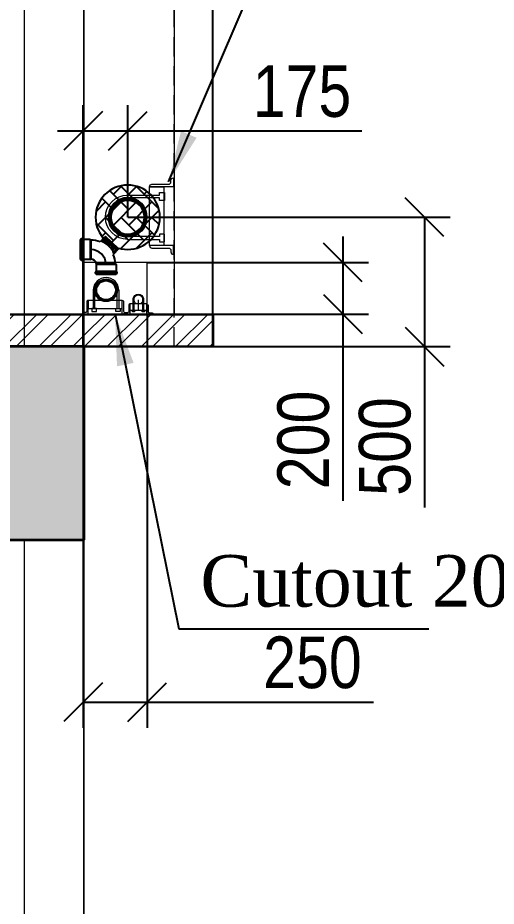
# Model space of a CAD drawing. Header units: inches. Extents: x 5899882 to 5988838, y -468923 to -96891.
# Drawn here: x 5979725 to 5981581, y -302240 to -298797 of the extents above; entities that cross this region are included whole.
import ezdxf

# ---------------------------------------------------------------- set-up
doc = ezdxf.new("R2010")
doc.units = ezdxf.units.IN
doc.header["$MEASUREMENT"] = 0
doc.linetypes.add('1', pattern=[0])
doc.linetypes.add('DASHED', pattern=[0.75, 0.5, -0.25])
doc.layers.get('Defpoints').update_dxf_attribs({"color": 8})
for name, color, linetype in [('0 slc  sleeve 200mm', 3, '1'), ('0 slc Rwp sloape', 7, 'Continuous'), ('0- SLC ARCH LAYOUT', 7, 'Continuous'), ('0- SLC DIMENSION', 7, 'Continuous'), ('0- SLC HIDE BOX & CUTOUT', 6, 'Continuous'), ('0-SLC RCC 2ND. FLOOR', 7, 'Continuous'), ('0-SLC- Waste water down take', 6, 'Continuous'), ('0-SLC-100mm Soil Pipe', 190, 'Continuous'), ('0-SLC-75MM WASTE PIPE', 6, 'Continuous'), ('0-SLC-DOMESTIC LINE', 5, 'DOMESTIC_LINE'), ('CL', 7, 'Continuous'), ('rwp', 5, 'Continuous')]:
    doc.layers.add(name, color=color, linetype=linetype)
for name, color, linetype, lineweight in [('0-SLC-CLAMPS', 7, 'Continuous', 9), ('0-SLC-P-Angle', 6, 'Continuous', 0), ('ARCL-HATCH-B', 8, 'Continuous', 5), ('ARLC-COL', 8, 'Continuous', 30), ('ARLC-ELE0', 8, 'Continuous', 9), ('ARLC-GRILL', 8, 'Continuous', 9), ('ARLC-HATCH-C', 8, 'Continuous', 5), ('ARLC-WALL', 8, 'Continuous', 15)]:
    doc.layers.add(name, color=color, linetype=linetype, lineweight=lineweight)
doc.styles.add('ARIAL', font='tahoma.ttf')
doc.styles.add('LT0050R', font='arial.ttf', dxfattribs={"height": 120})
doc.styles.get("Standard").update_dxf_attribs({"font": 'arial.ttf'})
doc.styles.add('swis cn bt', font='swissc.ttf')
doc.linetypes.add('DOMESTIC_LINE', pattern='A,0.5,-0.2,["DWS",ARIAL,S=0.1,R=0,X=-0.1,Y=-0.05],-0.25', length=0.95)
doc.dimstyles.new('LT0050R', dxfattribs={"dimtxt": 120, "dimasz": 80, "dimexe": 80, "dimexo": 50, "dimgap": 80, "dimtad": 0, "dimdec": 0, "dimzin": 0, "dimdsep": 46, "dimtxsty": 'LT0050R', "dimblk": 'ARCHTICK', "dimcen": 1, "dimdle": 80, "dimclrd": 252, "dimclre": 252, "dimclrt": 240, "dimadec": 0, "dimazin": 0, "dimtfac": 1, "dimtdec": 0, "dimtofl": 0, "dimtmove": 1, "dimatfit": 3, "dimfxl": 1, "dimtolj": 1, "dimtzin": 0, "dimlwd": -1, "dimlwe": -1, "dimarcsym": 0})
doc.dimstyles.new('SLC', dxfattribs={"dimtxt": 200, "dimasz": 150, "dimexe": 100, "dimexo": 0, "dimgap": 50, "dimtad": 1, "dimdec": 0, "dimrnd": 5, "dimzin": 1, "dimdsep": 46, "dimtxsty": 'swis cn bt', "dimblk": 'OBLIQUE', "dimcen": 60, "dimdle": 100, "dimclrd": 256, "dimclre": 256, "dimclrt": 256, "dimazin": 0, "dimtfac": 1, "dimtdec": 0, "dimtofl": 0, "dimtmove": 0, "dimatfit": 3, "dimfxl": 0.18, "dimtolj": 1, "dimtzin": 0, "dimarcsym": 0})
doc.dimstyles.get("Standard").update_dxf_attribs({"dimtxt": 200, "dimasz": 200, "dimexe": 0.18, "dimexo": 0.0625, "dimgap": 0.09, "dimtad": 0, "dimdec": 0, "dimrnd": 5, "dimzin": 0, "dimdsep": 46, "dimtxsty": 'Standard', "dimblk": 'OBLIQUE', "dimcen": 0.09, "dimadec": 0, "dimazin": 0, "dimtfac": 1, "dimtdec": 0, "dimtofl": 0, "dimtmove": 0, "dimatfit": 3, "dimfxl": 1, "dimtolj": 1, "dimtzin": 0, "dimarcsym": 0})
pattern_1 = [(45, (-5806111.7, 109613.3), (-66.2912607, 66.2912607), []), (45, (-5806067.505, 109613.3), (-66.2912607, 66.2912607), [])]

# ---------------------------------------------------------------- blocks, each defined once
blk = doc.blocks.new('A$C7CE91767')
at = {"layer": 'ARLC-COL'}
blk.add_lwpolyline([(21150, -6775), (22400, -6775), (22400, -6900), (21150, -6900)], close=True, dxfattribs=at)
at = {"layer": 'ARLC-GRILL'}
for points in [[(22250, -6775), (22250, -4075)], [(22400, -6775), (22400, -4075)]]:
    blk.add_lwpolyline(points, dxfattribs=at)
blk = doc.blocks.new('A$C3DAD2E9A')
at = {"layer": 'ARCL-HATCH-B'}
h = blk.add_hatch(dxfattribs=at)
h.set_pattern_fill('ANSI32', color=256, scale=250)
h.set_pattern_definition(pattern_1)
h.paths.add_polyline_path([(34797.2, -25898.5), (34077.2, -25898.5), (34077.2, -26023.5), (34797.2, -26023.5)])
h = blk.add_hatch(dxfattribs=at)
h.set_pattern_fill('ANSI32', color=256, scale=250)
h.set_pattern_definition(pattern_1)
h.paths.add_polyline_path([(35297.2, -25898.5), (34797.2, -25898.5), (34797.2, -26023.5), (35297.2, -26023.5)])
at = {"layer": 'ARLC-HATCH-C', "ltscale": 0.1}
blk.add_hatch(color=256, dxfattribs=at).paths.add_polyline_path([(34047.2, -26023.5), (34047.2, -26773.5), (34797.2, -26773.5), (34797.2, -26023.5)])
at = {"layer": 'ARLC-COL'}
blk.add_lwpolyline([(34797.2, -26023.5), (34047.2, -26023.5), (34047.2, -26773.5), (34797.2, -26773.5)], close=True, dxfattribs=at)
at = {"layer": 'ARLC-ELE0'}
for p, q in [((34797.2, -26025), (34797.2, -19875)), ((34797.2, -32923.5), (34797.2, -26773.5)), ((34797.2, -32925), (34797.2, -26775))]:
    blk.add_line(p, q, dxfattribs=at)
at = {"layer": 'ARLC-WALL'}
blk.add_lwpolyline([(34077.2, -25898.5), (35297.2, -25898.5), (35297.2, -26023.5), (34077.2, -26023.5)], close=True, dxfattribs=at)
at = {"color": 1}
blk.add_blockref('A$C7CE91767', (12897.2, -19125), dxfattribs=at)
blk = doc.blocks.new('548')
at = {"color": 0}
for p, q in [((0.0602, 0.0831), (0.0579, 0.0808)), ((0.0579, 0.0808), (0.0579, -0.0174)), ((0.0605, 0.0834), (0.0605, -0.0199)), ((0.0608, 0.0834), (0.0975, 0.0834)), ((0.0975, 0.0851), (0.0975, -0.0217)), ((0.1001, 0.0877), (0.1053, 0.0877)), ((0.1078, 0.0851), (0.1078, -0.0217)), ((0.1078, 0.0834), (0.1122, 0.0834)), ((0.1122, 0.0834), (0.1122, -0.0199)), ((0.0602, -0.0197), (0.0579, -0.0174)), ((0.0608, -0.0199), (0.0975, -0.0199)), ((0.1001, -0.0242), (0.1053, -0.0242)), ((0.1078, -0.0199), (0.1122, -0.0199)), ((-0.0717, -0.0896), (-0.0717, -0.0947)), ((-0.0691, -0.087), (0.0377, -0.087)), ((-0.0674, -0.05), (0.0359, -0.05)), ((-0.0674, -0.0503), (-0.0674, -0.087)), ((-0.0671, -0.0497), (-0.0648, -0.0474)), ((-0.0648, -0.0474), (0.0334, -0.0474)), ((0.0357, -0.0497), (0.0334, -0.0474)), ((0.0359, -0.0503), (0.0359, -0.087)), ((0.0403, -0.0896), (0.0403, -0.0947)), ((-0.0691, -0.0973), (0.0377, -0.0973)), ((-0.0674, -0.0973), (-0.0674, -0.1016)), ((-0.0674, -0.1016), (0.0359, -0.1016)), ((0.0359, -0.0973), (0.0359, -0.1016))]:
    blk.add_line(p, q, dxfattribs=at)
for points in [[(-0.019, 0.0966), (-0.0839, 0.0288)], [(-0.019, 0.0966), (0.0097, 0.0691)], [(-0.0671, 0.0463), (-0.048, 0.028)], [(-0.0611, 0.0526), (-0.0429, 0.0352)], [(-0.0551, 0.0589), (-0.0373, 0.0419)], [(-0.0491, 0.0652), (-0.0314, 0.0482)], [(-0.043, 0.0715), (-0.025, 0.0542)], [(-0.037, 0.0778), (-0.0181, 0.0597)], [(-0.031, 0.084), (-0.0108, 0.0647)], [(-0.025, 0.0903), (-0.0031, 0.0694)], [(-0.0839, 0.0288), (-0.0552, 0.0013)], [(-0.0791, 0.0338), (-0.0568, 0.0124)], [(-0.0731, 0.0401), (-0.0526, 0.0204)]]:
    blk.add_lwpolyline(points, dxfattribs=at)
for centre, radius, start, end in [((0.059, -0.0431), 0.1284, 114.7894, 157.7106), ((0.0635, -0.0474), 0.1283, 92.5, 114.7761), ((0.0608, 0.0825), 0.000861, 90, 135), ((0.1001, 0.0851), 0.00258, 90, 180), ((0.1053, 0.0851), 0.00258, 0, 90), ((0.0635, -0.0474), 0.1283, 157.7239, 180), ((0.0635, -0.0474), 0.0792, 92.5, 180), ((0.0645, -0.0478), 0.0311, 102.1697, 179.2901), ((0.0608, -0.0191), 0.000861, 225, 270), ((0.1001, -0.0217), 0.00258, 180, 270), ((0.1053, -0.0217), 0.00258, 270, 0), ((-0.0691, -0.0896), 0.00258, 90, 180), ((-0.0665, -0.0503), 0.000861, 135, 180), ((0.0351, -0.0503), 0.000861, 0, 45), ((0.0377, -0.0896), 0.00258, 0, 90), ((-0.0691, -0.0947), 0.00258, 180, 270), ((0.0377, -0.0947), 0.00258, 270, 0)]:
    blk.add_arc(centre, radius, start, end, dxfattribs=at)
at = {"color": 8}
blk.add_arc((0.0635, -0.0474), 0.0792, 92.5, 180, dxfattribs=at)
blk = doc.blocks.new('A$C77C3199A')
at = {"layer": 'ARLC-HATCH-C', "ltscale": 0.1}
blk.add_hatch(color=0, dxfattribs=at).paths.add_polyline_path([(34045, -26025), (34045, -26775), (34795, -26775), (34795, -26025)])
at = {"layer": 'ARLC-COL', "color": 0}
blk.add_lwpolyline([(34795, -26025), (34045, -26025), (34045, -26775), (34795, -26775)], close=True, dxfattribs=at)
at = {"layer": 'ARLC-WALL', "color": 30}
for p, q in [((34565, -26025), (34565, -19875)), ((34795, -26025), (34795, -19875)), ((34565, -32925), (34565, -26775)), ((34795, -32925), (34795, -26775))]:
    blk.add_line(p, q, dxfattribs=at)
at = {"layer": 'ARLC-WALL', "color": 30, "linetype": 'DASHED', "ltscale": 150}
blk.add_line((35144.9, -19875), (35144.9, -26025), dxfattribs=at)
at = {"layer": 'CL', "color": 0}
for p, q in [((35294.9, -19875), (35294.9, -26025)), ((35294.9, -26025), (34795, -26025))]:
    blk.add_line(p, q, dxfattribs=at)
blk = doc.blocks.new('an80')
for points in [[(-46, 0), (-46, 66.3), (-51, 66.3), (-51, 76.3), (-35, 76.3), (-35, 66.3), (-40, 66.3), (-40, 0)], [(46, 0), (46, 66.3), (51, 66.3), (51, 76.3), (35, 76.3), (35, 66.3), (40, 66.3), (40, 0)]]:
    blk.add_lwpolyline(points)
for radius in [46, 40]:
    blk.add_arc((0, 0), radius, 180, 360)
blk = doc.blocks.new('176')
at = {"layer": '0-SLC-CLAMPS', "elevation": 0}
for points in [[(-108.6, 76.7), (-108.6, 80.1, 0.414214), (-114, 85.4), (-114, 85.4), (-114, 65.9), (-61.1, 65.9, 0.414214), (-66.4, 71.3), (-103.3, 71.3, -0.414214)], [(-108.6, -75.8), (-108.6, -79.2, -0.414214), (-114, -84.6), (-114, -84.6), (-114, -65.1), (-61.1, -65.1, -0.414214), (-66.4, -70.4), (-103.3, -70.4, 0.414214)]]:
    blk.add_lwpolyline(points, format="xyb", close=True, dxfattribs=at)
blk.add_lwpolyline([(-92.9, 65.9), (-92.9, -65.1), (-61.1, -65.1), (-61.1, 65.9)], close=True, dxfattribs=at)
at = {"layer": 'rwp', "color": 5, "const_width": 5.36, "elevation": 0}
blk.add_lwpolyline([(-12.5, -42.2, 1), (-12.5, 38.2, 1)], format="xyb", close=True, dxfattribs=at)
at = {"layer": 'rwp', "color": 5}
for radius in [42.9, 37.5]:
    blk.add_circle((-12.5, -2, 0), radius, dxfattribs=at)
at = {"layer": '0-SLC-CLAMPS', "color": 6, "xscale": 1.0714285714286, "yscale": 1.0714285714286, "zscale": 1.0714285714286, "rotation": 90}
blk.add_blockref('an80', (-12.5, -2, 0), dxfattribs=at)
blk = doc.blocks.new('80mm')
at = {"layer": '0-SLC- Waste water down take', "const_width": 5}
blk.add_lwpolyline([(-37.5, 0, 1), (37.5, 0, 1)], format="xyb", close=True, dxfattribs=at)
at = {"layer": '0-SLC- Waste water down take'}
for radius in [40, 35]:
    blk.add_circle((0, 0), radius, dxfattribs=at)
blk = doc.blocks.new('DSF')
at = {"layer": '0-SLC-CLAMPS'}
for points in [[(1498.4503, 220.3213), (1498.4469, 220.3213, -0.414214), (1498.4416, 220.3267), (1498.4416, 220.3267), (1498.4611, 220.3267), (1498.4611, 220.2737, -0.414214), (1498.4557, 220.2791), (1498.4557, 220.3159, 0.414214)], [(1498.6042, 220.3213), (1498.6076, 220.3213, 0.414214), (1498.613, 220.3267), (1498.613, 220.3267), (1498.5935, 220.3267), (1498.5935, 220.2737, 0.414214), (1498.5988, 220.2791), (1498.5988, 220.3159, -0.414214)]]:
    blk.add_lwpolyline(points, format="xyb", close=True, dxfattribs=at)
blk.add_lwpolyline([(1498.5935, 220.3055), (1498.4611, 220.3055), (1498.4611, 220.2737), (1498.5935, 220.2737)], close=True, dxfattribs=at)
at = {"layer": '0-SLC- Waste water down take', "lineweight": 0, "ltscale": 12, "xscale": 0.0010714285714286, "yscale": 0.0010714285714286, "zscale": 0.0010714285714286}
blk.add_blockref('80mm', (1498.5241, 220.2345), dxfattribs=at)
at = {"layer": '0-SLC-CLAMPS', "xscale": 0.0010714285714286, "yscale": 0.0010714285714286, "zscale": 0.0010714285714286}
blk.add_blockref('an80', (1498.5241, 220.2345), dxfattribs=at)
blk = doc.blocks.new('_OBLIQUE')
at = {"color": 0, "linetype": 'ByBlock'}
blk.add_line((-0.5, -0.5), (0.5, 0.5), dxfattribs=at)
blk = doc.blocks.new('200SS')
at = {"layer": '0 slc  sleeve 200mm'}
h = blk.add_hatch(dxfattribs=at)
h.set_pattern_fill('AR-HBONE', color=3, scale=10.56007, angle=90)
h.set_pattern_definition([(135, (276793.653, -63998.61), (-59.7367777, 4e-15), [126.720842, -42.24028]), (225, (276763.784, -63968.74), (-59.7367777, 4e-15), [126.720842, -42.24028])])
edge = h.paths.add_edge_path()
edge.add_arc((0, 0), 124.8, 0, 360)
at = {"layer": '0 slc  sleeve 200mm', "color": 3}
blk.add_circle((0, 0), 124.8, dxfattribs=at)
blk = doc.blocks.new('*D361')
at = {"layer": '0- SLC DIMENSION', "lineweight": -2, "transparency": 16777216}
for p, q in [((5980151.8, -299570), (5981402.6, -299570)), ((5981302.6, -299570), (5981302.6, -300171.5)), ((5980146.7, -300071.5), (5981402.6, -300071.5)), ((5981302.6, -300071.5), (5981302.6, -300695.3))]:
    blk.add_line(p, q, dxfattribs=at)
at = {"layer": 'Defpoints', "color": 0, "transparency": 16777216}
for p in [(5980151.8, -299570), (5981302.6, -299570), (5980146.7, -300071.5)]:
    blk.add_point(p, dxfattribs=at)
at = {"layer": '0- SLC DIMENSION', "lineweight": -2, "transparency": 16777216, "xscale": 150, "yscale": 150, "zscale": 150}
for p, rotation in [((5981302.6, -299570), 90), ((5981302.6, -300071.5), 270)]:
    blk.add_blockref('_OBLIQUE', p, dxfattribs=dict(at, rotation=rotation))
at = {"layer": '0- SLC DIMENSION', "transparency": 16777216, "insert": (5981150, -300458.4), "char_height": 200, "attachment_point": 5, "rotation": 90, "style": 'swis cn bt'}
blk.add_mtext('\\A1;500', dxfattribs=at)
blk = doc.blocks.new('*D369')
at = {"layer": '0- SLC DIMENSION', "lineweight": -2, "transparency": 16777216}
for p, q in [((5979978.9, -300071.5), (5979978.9, -299135)), ((5980151.8, -299570), (5980151.8, -299135)), ((5979878.9, -299235), (5980151.8, -299235)), ((5980151.8, -299235), (5981059.6, -299235))]:
    blk.add_line(p, q, dxfattribs=at)
at = {"layer": 'Defpoints', "color": 0, "transparency": 16777216}
for p in [(5980151.8, -299235), (5980151.8, -299570), (5979978.9, -300071.5)]:
    blk.add_point(p, dxfattribs=at)
at = {"layer": '0- SLC DIMENSION', "lineweight": -2, "transparency": 16777216, "xscale": 150, "yscale": 150, "zscale": 150, "rotation": 180}
blk.add_blockref('_OBLIQUE', (5979978.9, -299235), dxfattribs=at)
at = {"layer": '0- SLC DIMENSION', "lineweight": -2, "transparency": 16777216, "xscale": 150, "yscale": 150, "zscale": 150}
blk.add_blockref('_OBLIQUE', (5980151.8, -299235), dxfattribs=at)
at = {"layer": '0- SLC DIMENSION', "transparency": 16777216, "insert": (5980828, -299082.3), "char_height": 200, "attachment_point": 5, "style": 'swis cn bt'}
blk.add_mtext('\\A1;175', dxfattribs=at)
blk = doc.blocks.new('*D371')
at = {"layer": '0- SLC DIMENSION', "lineweight": -2, "transparency": 16777216}
for p, q in [((5980986.4, -299645), (5980986.4, -299945)), ((5980226.7, -299745), (5981086.4, -299745)), ((5980226.7, -299945), (5981086.4, -299945)), ((5980986.4, -299945), (5980986.4, -300669.2))]:
    blk.add_line(p, q, dxfattribs=at)
at = {"layer": 'Defpoints', "color": 0, "transparency": 16777216}
for p in [(5980226.7, -299745), (5980226.7, -299945), (5980986.4, -299945)]:
    blk.add_point(p, dxfattribs=at)
at = {"layer": '0- SLC DIMENSION', "lineweight": -2, "transparency": 16777216, "xscale": 150, "yscale": 150, "zscale": 150}
for p, rotation in [((5980986.4, -299745), 90), ((5980986.4, -299945), 270)]:
    blk.add_blockref('_OBLIQUE', p, dxfattribs=dict(at, rotation=rotation))
at = {"layer": '0- SLC DIMENSION', "transparency": 16777216, "insert": (5980833.6, -300433), "char_height": 200, "attachment_point": 5, "rotation": 90, "style": 'swis cn bt'}
blk.add_mtext('\\A1;200', dxfattribs=at)
blk = doc.blocks.new('_ArchTick')
at = {"color": 0, "linetype": 'ByBlock', "const_width": 0.15}
blk.add_lwpolyline([(-0.5, -0.5), (0.5, 0.5)], dxfattribs=at)
blk = doc.blocks.new('*D358')
at = {"layer": '0- SLC DIMENSION', "lineweight": -2, "transparency": 16777216}
for p, q in [((5979978.9, -299945), (5979978.9, -301549)), ((5980226.7, -299945), (5980226.7, -301549)), ((5979978.9, -301449), (5980326.7, -301449)), ((5980226.7, -301449), (5981104.7, -301449))]:
    blk.add_line(p, q, dxfattribs=at)
at = {"layer": 'Defpoints', "color": 0, "transparency": 16777216}
for p in [(5979978.9, -299945), (5980226.7, -299945), (5979978.9, -301449)]:
    blk.add_point(p, dxfattribs=at)
at = {"layer": '0- SLC DIMENSION', "lineweight": -2, "transparency": 16777216, "xscale": 150, "yscale": 150, "zscale": 150, "rotation": 180}
blk.add_blockref('_OBLIQUE', (5979978.9, -301449), dxfattribs=at)
at = {"layer": '0- SLC DIMENSION', "lineweight": -2, "transparency": 16777216, "xscale": 150, "yscale": 150, "zscale": 150}
blk.add_blockref('_OBLIQUE', (5980226.7, -301449), dxfattribs=at)
at = {"layer": '0- SLC DIMENSION', "transparency": 16777216, "insert": (5980868.5, -301296.2), "char_height": 200, "attachment_point": 5, "style": 'swis cn bt'}
blk.add_mtext('\\A1;250', dxfattribs=at)

msp = doc.modelspace()

# ---------------------------------------------------------------- block references
at = {"layer": '0- SLC ARCH LAYOUT'}
msp.add_blockref('A$C3DAD2E9A', (5945186.1, -274046.5), dxfattribs=at)

# ---------------------------------------------------------------- next in the draw order: linework, layer by layer
at = {"layer": '0- SLC HIDE BOX & CUTOUT', "const_width": 5}
msp.add_lwpolyline([(5979978.9, -299745), (5980226.7, -299745), (5980226.7, -299945), (5979978.9, -299945)], close=True, dxfattribs=at)
at = {"layer": '0-SLC-DOMESTIC LINE', "color": 5, "linetype": '1', "const_width": 3.2}
msp.add_lwpolyline([(5980193.6, -299905.9, -1), (5980193.6, -299871.7, -1), (5980193.6, -299905.9)], format="xyb", dxfattribs=at)
at = {"layer": '0-SLC-DOMESTIC LINE', "color": 5, "linetype": '1', "const_width": 5}
msp.add_lwpolyline([(5980193.6, -299928.2), (5980193.6, -299888.8)], dxfattribs=at)
at = {"layer": '0-SLC-P-Angle', "color": 0}
for points in [[(5980175.8, -299885), (5980175.8, -299930.9), (5980178.4, -299930.9), (5980178.4, -299936.2), (5980169.9, -299936.2), (5980169.9, -299930.9), (5980172.6, -299930.9), (5980172.6, -299885, -0.80169), (5980213.7, -299885), (5980213.7, -299930.9), (5980216.4, -299930.9), (5980216.4, -299936.2), (5980207.8, -299936.2), (5980207.8, -299930.9), (5980210.5, -299930.9), (5980210.5, -299885, 0.766137)], [(5980151.1, -299940.1), (5980141.4, -299940.1, 0.414214), (5980136.5, -299945), (5980136.5, -299945), (5980160.9, -299945), (5980160.9, -299905.9, 0.414214), (5980156, -299910.7), (5980156, -299935.3, -0.414214)], [(5980235.5, -299940.1), (5980245.2, -299940.1, -0.414214), (5980250.1, -299945), (5980250.1, -299945), (5980225.7, -299945), (5980225.7, -299905.9, -0.414214), (5980230.6, -299910.7), (5980230.6, -299935.3, 0.414214)]]:
    msp.add_lwpolyline(points, format="xyb", close=True, dxfattribs=at)
msp.add_lwpolyline([(5980160.7, -299905.9), (5980160.7, -299930.6), (5980225.7, -299930.6), (5980225.7, -299905.9)], close=True, dxfattribs=at)

# ---------------------------------------------------------------- next in the draw order: block references
at = {"layer": '0 slc  sleeve 200mm', "color": 3, "xscale": -1}
msp.add_blockref('200SS', (5980151.8, -299570), dxfattribs=at)
at = {"layer": '0-SLC RCC 2ND. FLOOR'}
msp.add_blockref('A$C77C3199A', (5945186.1, -274046.5), dxfattribs=at)
at = {"layer": '0-SLC-100mm Soil Pipe', "color": 30, "xscale": 1000, "yscale": 1000, "zscale": 1000, "rotation": 180}
msp.add_blockref('DSF', (7478591.8, -79618.4), dxfattribs=at)
at = {"layer": '0-SLC-75MM WASTE PIPE', "xscale": 750, "yscale": 750, "zscale": 750, "rotation": 270.0101355504485}
msp.add_blockref('548', (5980044.1, -299707.3), dxfattribs=at)
at = {"layer": '0-SLC-CLAMPS', "xscale": -1.744186046511625, "yscale": 1.744186046511625, "zscale": 1.744186046511625}
msp.add_blockref('176', (5980130, -299566.5, 0), dxfattribs=at)

# ---------------------------------------------------------------- next in the draw order: texts
at = {"layer": '0- SLC HIDE BOX & CUTOUT', "insert": (5980433.5, -300879.1, 0), "char_height": 200, "width": 2605.109, "attachment_point": 1, "style": 'ARIAL'}
msp.add_mtext('{\\fTimes New Roman|b0|i0|c0|p18;Cutout 200 X 250mm}', dxfattribs=at)

# ---------------------------------------------------------------- next in the draw order: dimensions: what is measured, and where the dimension line sits
at = {"layer": '0- SLC DIMENSION'}
for base, p1, p2, angle, picture, middle in [((5980151.8, -299235), (5979978.9, -300071.5), (5980151.8, -299570), 180, '*D369', (5980828, -299235)), ((5981302.5543, -299570.0293), (5980146.6556, -300071.5281), (5980151.8313, -299570.0293), 90, '*D361', (5981302.5543, -300458.4112))]:
    dim = msp.add_linear_dim(base=base, p1=p1, p2=p2, angle=angle, dimstyle='SLC', dxfattribs=at)
    dim.commit()
    dim.dimension.update_dxf_attribs({"geometry": picture, "text_midpoint": middle, "dimtype": 160})
dim = msp.add_linear_dim(base=(5980986.4, -299945), p1=(5980226.7, -299745), p2=(5980226.7, -299945), angle=270, dimstyle='SLC', override={"dimfxl": 0}, dxfattribs=at)
dim.commit()
dim.dimension.update_dxf_attribs({"geometry": '*D371', "text_midpoint": (5980986.4, -300433), "dimtype": 161})
at = {"layer": '0- SLC DIMENSION', "color": 1}
dim = msp.add_linear_dim(base=(5979978.9, -301449), p1=(5980226.7, -299945), p2=(5979978.9, -299945), dimstyle='SLC', dxfattribs=at)
dim.commit()
dim.dimension.update_dxf_attribs({"geometry": '*D358', "text_midpoint": (5980868.5, -301449), "dimtype": 160})

# ---------------------------------------------------------------- next in the draw order: leaders
at = {"layer": '0 slc Rwp sloape', "color": 2}
msp.add_leader([(5980310.2, -299432.8), (5980879, -298105), (5981571.4, -298105)], dimstyle='Standard', override={"dimasz": 200, "dimclrd": 3, "dimfxl": 0.18}, dxfattribs=at)
at = {"layer": '0- SLC HIDE BOX & CUTOUT'}
msp.add_leader([(5980102.8, -299945), (5980350.5, -301165.5), (5981320.4, -301165.5)], dimstyle='LT0050R', override={"dimasz": 200, "dimclrd": 256, "dimfxl": 160}, dxfattribs=at)

doc.saveas('drawing.dxf')
